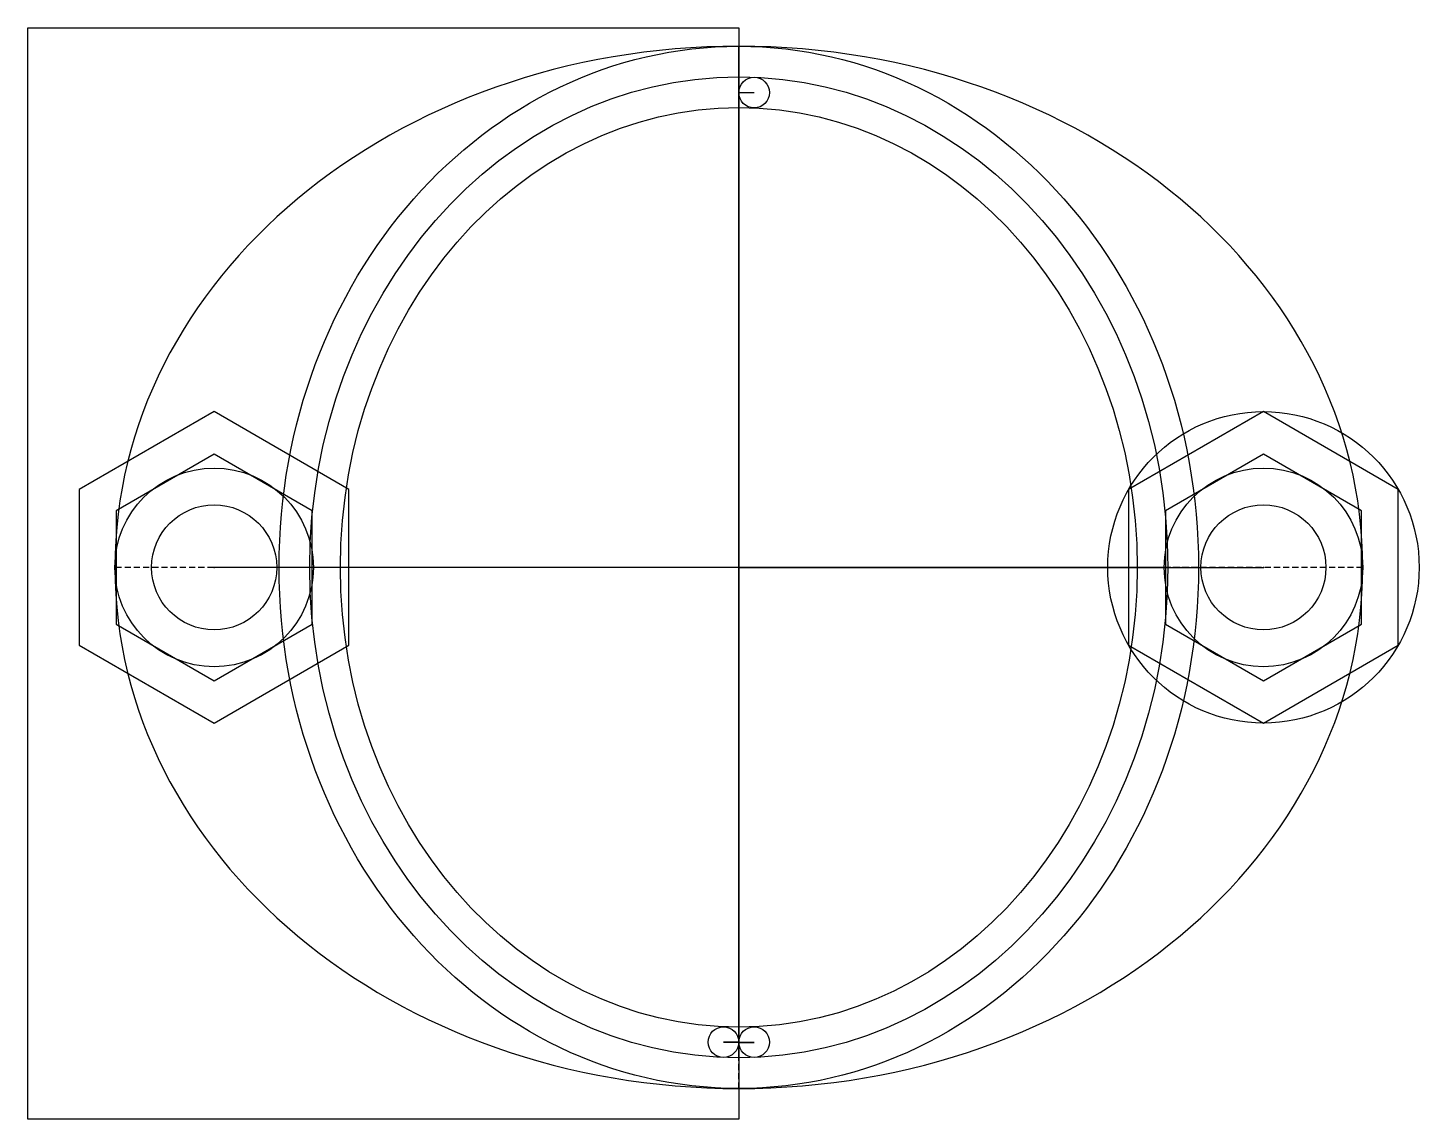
# Model space of a CAD drawing. Header units: millimetres. Extents: x -58 to 56, y -45 to 44.
import ezdxf

# ---------------------------------------------------------------- set-up
doc = ezdxf.new("R2010")
doc.units = ezdxf.units.MM
doc.linetypes.add('DASHED', pattern=[0.75, 0.5, -0.25])
doc.layers.get('0').update_dxf_attribs({"linetype": 'CONTINUOUS'})

msp = doc.modelspace()

# ---------------------------------------------------------------- linework, layer by layer
for p, q in [((0, 40), (0, 42.5)), ((0, 0), (0, 40)), ((0, 37.5), (0, 38.72)), ((0, 38.72), (1.25, 38.72)), ((0, 0), (-42.8, 0)), ((-35, 0), (-37.5, 0)), ((0, 0), (-35, 0)), ((0, 0), (-7.8, 0)), ((0, 0), (0, -40)), ((0, 0), (35, 0)), ((0, 0), (42.8, 0)), ((0, 0), (7.8, 0)), ((35, 0), (37.5, 0)), ((0, -37.5), (0, -38.75)), ((0, -38.75), (0, -38.34)), ((0, -38.72), (-1.25, -38.72)), ((-1.25, -38.72), (1.25, -38.72)), ((0, -38.75), (-1.25, -38.75)), ((0, -38.75), (0, -38.72)), ((0, -38.75), (1.25, -38.75)), ((0, -40), (0, -45)), ((0, -40), (0, -42.5))]:
    msp.add_line(p, q)
at = {"linetype": 'DASHED'}
for p, q in [((0, -42.5), (0, 42.5)), ((0, -42.5), (0, 42.5)), ((0, -40), (0, 40)), ((0, -37.5), (0, 37.5)), ((50.9, 0), (-50.9, 0)), ((37.5, 0), (-37.5, 0)), ((35, 0), (-35, 0)), ((32.5, 0), (-32.5, 0))]:
    msp.add_line(p, q, dxfattribs=at)
for points in [[(0, -45), (-58, -45), (-58, 44), (0, 44)], [(-31.8, 6.35), (-42.8, 12.7), (-53.8, 6.35), (-53.8, -6.35), (-42.8, -12.7), (-31.8, -6.35)], [(31.8, -6.35), (42.8, -12.7), (53.8, -6.35), (53.8, 6.35), (42.8, 12.7), (31.8, 6.35)], [(-34.8, 4.62), (-42.8, 9.24), (-50.8, 4.62), (-50.8, -4.62), (-42.8, -9.24), (-34.8, -4.62)], [(34.8, -4.62), (42.8, -9.24), (50.8, -4.62), (50.8, 4.62), (42.8, 9.24), (34.8, 4.62)]]:
    msp.add_lwpolyline(points, close=True)
for centre, radius in [((1.25, 38.72), 1.25), ((42.8, 0), 12.7), ((-42.8, 0), 8.1), ((42.8, 0), 8.1), ((-42.8, 0), 5.1), ((42.8, 0), 5.1), ((-1.25, -38.72), 1.25), ((1.25, -38.72), 1.25)]:
    msp.add_circle(centre, radius)
msp.add_ellipse((0, 0), major_axis=(-50.9, 0), ratio=0.834971, start_param=-1.570796, end_param=4.712389)
for major_axis, ratio in [((0, 42.5), 0.882353), ((0, 40), 0.875), ((0, 37.5), 0.866667)]:
    msp.add_ellipse((0, 0), major_axis=major_axis, ratio=ratio)
for p in [(-42.8, 0), (-42.8, 0), (0, 0), (42.8, 0), (42.8, 0)]:
    msp.add_point(p)

doc.saveas('drawing.dxf')
